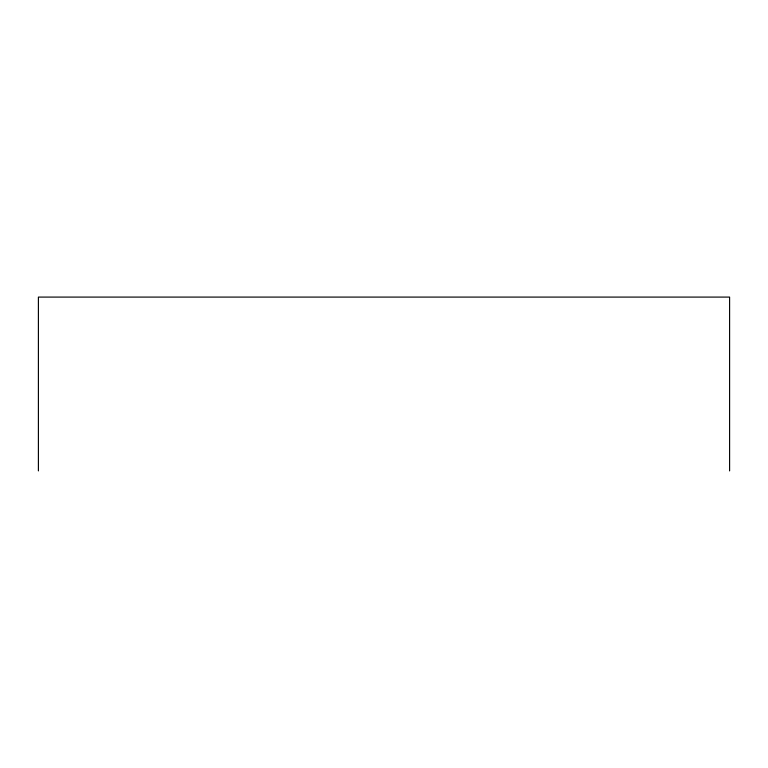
<?xml version="1.0" encoding="UTF-8"?>
<svg xmlns="http://www.w3.org/2000/svg" width="768" height="768" viewBox="0 0 768 768"><rect width="100%" height="100%" fill="white"/><g stroke="black" fill="none" stroke-linecap="round" stroke-linejoin="round"><path stroke-width="1.15" d="M729.6 470.909L729.6 297.091L38.4 297.091L38.4 470.909"/></g></svg>
